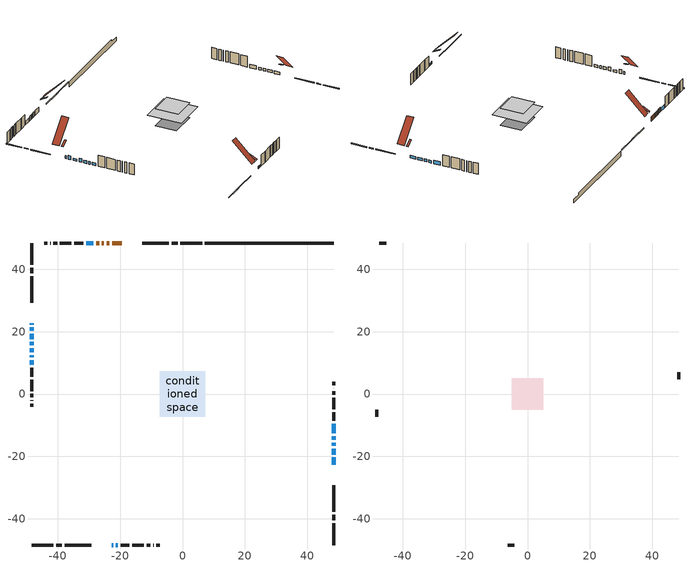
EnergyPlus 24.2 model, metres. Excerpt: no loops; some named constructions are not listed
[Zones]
conditioned space
 floor outside (Floor1 construction): -0.64,-0.64 -0.64,0.64 0.64,0.64 0.64,-0.64 z0.12
 floor adiabatic (AdiabaticFloorConstruction): -7.38,-7.38 -7.38,7.38 7.38,7.38 7.38,-7.38 z2.56
 floor foundation (Slab1 construction): -5.75,-4.56 -5.75,4.56 5.75,4.56 5.75,-4.56 z-2.22
 wall outside (RimJoist1 construction): 6.28,48.44 -0.66,48.44 / -48.44,-48.44 -41.51,-48.44 / -48.44,48.44 -48.44,41.51 / 48.44,-48.44 48.44,-41.51 z0.12:0.42
 wall outside (RimJoist2 construction): -1.59,48.44 -3.48,48.44 / -40.58,-48.44 -38.69,-48.44 / -48.44,40.58 -48.44,38.69 / 48.44,-40.58 48.44,-38.69 z0.12:0.42
 wall outside (RimJoist3 construction): -4.41,48.44 -12.86,48.44 / -37.76,-48.44 -29.3,-48.44 / -48.44,37.76 -48.44,29.3 / 48.44,-37.76 48.44,-29.3 z0.12:0.42
 wall outside (AdiabaticWallConstruction 1): -19.47,48.44 -22.57,48.44 / -23.49,48.44 -24.35,48.44 / -25.28,48.44 -25.86,48.44 / -26.79,48.44 -27.69,48.44 z0.12:2.15
 wall outside (AdiabaticWallConstruction): -48.44,22.7 -48.44,22.28 / 48.44,-19.44 48.44,-17.53 / -22.7,-48.44 -22.28,-48.44 / -48.44,14.66 -48.44,13.38 / 48.44,-16.6 48.44,-15.59 / -48.44,12.46 -48.44,11.83 / -48.44,10.9 -48.44,9.32 z0.12:1.34; -48.44,21.36 -48.44,20.24 / -48.44,16.7 -48.44,15.58 z0.12:1.75; -48.44,19.31 -48.44,17.63 / -21.36,-48.44 -20.8,-48.44 z0.12:1.04; 48.44,-22.7 48.44,-20.37 / 48.44,-14.66 48.44,-13.49 z0.12:1.26; 48.44,-12.56 48.44,-9.59 z0.12:1.64; -28.61,48.44 -30.96,48.44 z0.12:1.62
 wall outside (Wall1 construction): -31.89,48.44 -34.73,48.44 / -19.87,-48.44 -17.02,-48.44 / -48.44,8.39 -48.44,5.54 / 48.44,-8.66 48.44,-5.82 z0.12:5
 wall outside (Wall2 construction): -35.66,48.44 -39.32,48.44 / -16.09,-48.44 -12.43,-48.44 / -48.44,4.61 -48.44,0.95 / 48.44,-4.89 48.44,-1.22 z0.12:5
 wall outside (Wall3 construction): -40.25,48.44 -41.39,48.44 / -11.5,-48.44 -10.36,-48.44 / -48.44,0.02 -48.44,-1.12 / 48.44,-0.3 48.44,0.85 z0.12:5
 wall outside (Wall4 construction): -42.32,48.44 -42.45,48.44 / -9.43,-48.44 -9.3,-48.44 / -48.44,-2.05 -48.44,-2.18 / 48.44,1.78 48.44,1.91 z0.12:5
 wall outside (Wall5 construction): -43.38,48.44 -44.43,48.44 / -8.37,-48.44 -7.33,-48.44 / -48.44,-3.11 -48.44,-4.15 / 48.44,2.83 48.44,3.88 z0.12:5
 wall foundation (FoundationWall1 construction): 7.21,48.44,-2.22 7.21,48.44,0.12 44.32,48.44,0.12 44.32,48.44,-0.7 48.44,48.44,-0.7 48.44,48.44,-2.22
 window (WindowConstruction 8): -48.44,22.7 -48.44,22.28 z0.12:1.34
 window (WindowConstruction 12): -48.44,21.35 -48.44,20.24 z0.12:1.74
 window (WindowConstruction 5): -48.44,19.31 -48.44,17.63 z0.12:1.03
 window (WindowConstruction 6): 48.44,-22.7 48.44,-20.37 z0.12:1.26
 window (WindowConstruction 7): 48.44,-19.44 48.44,-17.53 z0.12:1.34
 window (WindowConstruction 13): -22.7,-48.44 -22.28,-48.44 z0.12:1.34
 window (WindowConstruction 9): -48.44,16.7 -48.44,15.58 z0.12:1.74
 window (WindowConstruction 14): -48.44,14.65 -48.44,13.39 z0.12:1.34
 window (WindowConstruction 10): 48.44,-16.6 48.44,-15.59 z0.12:1.34
 window (WindowConstruction 11): -21.35,-48.44 -20.8,-48.44 z0.12:1.03
 window (WindowConstruction): -48.44,12.46 -48.44,11.83 z0.12:1.34
 window (WindowConstruction 1): -48.44,10.9 -48.44,9.32 z0.12:1.34
 window (WindowConstruction 2): 48.44,-14.66 48.44,-13.49 z0.12:1.26
 window (WindowConstruction 3): 48.44,-12.56 48.44,-9.59 z0.12:1.64
 window (WindowConstruction 4): -28.62,48.44 -30.96,48.44 z0.12:1.62
 door (Door): -19.47,48.44 -22.57,48.44 z0.12:2.15
 door (Door 1): -23.49,48.44 -24.35,48.44 z0.12:2.15
 door (Door 2): -25.28,48.44 -25.86,48.44 z0.12:2.15
 door (Door 3): -26.79,48.44 -27.69,48.44 z0.12:2.15
 ceiling adiabatic (AdiabaticFloorConstruction): 7.38,-7.38 7.38,7.38 -7.38,7.38 -7.38,-7.38 z2.56
 roof outside (Roof2 construction): -18.54,48.44,5 -18.54,45.46,6.49 -17.7,45.46,6.49 -17.7,48.44,5; -23.63,-48.44,5 -23.63,-45.46,6.49 -24.47,-45.46,6.49 -24.47,-48.44,5; -48.44,23.63,5 -45.46,23.63,6.49 -45.46,24.47,6.49 -48.44,24.47,5; 48.44,-23.63,5 45.46,-23.63,6.49 45.46,-24.47,6.49 48.44,-24.47,5
attic - vented
 floor to conditioned space (Floor2 construction Reversed): -5.01,-5.01 -5.01,5.01 5.01,5.01 5.01,-5.01 z5
 wall outside (Wall6 construction): -45.36,48.44 -47.52,48.44 / -6.4,-48.44 -4.24,-48.44 / -48.44,-5.08 -48.44,-7.24 / 48.44,4.81 48.44,6.97 z0.12:5
 roof outside (Roof1 construction): -16.77,48.44,5 -16.77,40.02,13.42 -13.79,40.02,13.42 -13.79,48.44,5; -25.4,-48.44,5 -25.4,-40.02,13.42 -28.37,-40.02,13.42 -28.37,-48.44,5; -48.44,25.4,5 -40.02,25.4,13.42 -40.02,28.37,13.42 -48.44,28.37,5; 48.44,-25.4,5 40.02,-25.4,13.42 40.02,-28.37,13.42 48.44,-28.37,5
[Material] Roughness=Rough; Thermal Absorptance=0.9
Name | Thickness {m} | Conductivity {W/m-K} | Density {kg/m3} | Specific Heat {J/kg-K} | Solar Absorptance | Visible Absorptance
ceiling loosefill ins | 0.169333 | 0.0480833 | 16.02 | 1046.75 | 0.7 | 0.7
ceiling stud and cavity | 0.1397 | 0.103438 | 65.682 | 1177.47 | 0.7 | 0.7
gypsum board | 0.0127 | 0.160291 | 801 | 837.4 | 0.6 | 0.6
[Construction]
Floor2 construction: ceiling loosefill ins, ceiling stud and cavity, gypsum board
[EnergyManagementSystem:Program]
infil_program: Set p_m = 0.14; Set p_s = 0.22; Set s_m = 270; Set s_s = 370; Set z_m = 9.99744; Set z_s = 5.218553787597914; Set f_t = (((s_m/z_m)^p_m)*((z_s/s_s)^p_s)); Set Tdiff = tin_s-tout_s; Set dT = @Abs Tdiff; Set c = 0.0635; Set Cs = 0.0949; Set Cw = 0.1661; Set n = 0.65; Set sft = (f_t*0.3); Set temp1 = ((c*Cw)*((sft*site_vw_s)^(2*n)))^2; Set Qinf = (((c*Cs*(dT^n))^2)+temp1)^0.5; Set Qinf = (@Max Qinf 0); Set mech_vent_house_fan_sensible_load_act = 0.0; Set mech_vent_house_fan_latent_load_act = 0.0; Set OASupInPb = out_pb_s; Set OASupInTemp = tout_s; Set OASupInW = out_wt_s; Set OASupRho = (@RhoAirFnPbTdbW OASupInPb OASupInTemp OASupInW); Set OASupCp = (@CpAirFnW OASupInW); Set OASupInEnth = (@HFnTdbW OASupInTemp OASupInW); Set ZoneTemp = tin_s; Set ZoneW = win_s; Set ZoneCp = (@CpAirFnW ZoneW); Set ZoneAirEnth = (@HFnTdbW ZoneTemp ZoneW); Set mech_vent_house_fan_cfis_act = 0.0; Set QWHV_cfis_sup = 0.0; Set QWHV_cfis_suppl_sup = 0.0; Set QWHV_cfis_suppl_exh = 0.0; Set Qrange = 0; Set Qrange = Qrange + 0.075 * mech_vent_range_fan_0_sch_s; Set Qbath = 0; Set Qdryer = 0; Set Qdryer = Qdryer + 0.00308 * clothes_dryer_exhaust_0_sch_s; Set QWHV_sup = 0.02; Set QWHV_exh = 0.02; Set Qsupply = QWHV_sup + QWHV_cfis_sup + QWHV_cfis_suppl_sup; Set Qexhaust = Qrange + Qbath + Qdryer + QWHV_exh + QWHV_cfis_suppl_exh; Set Qfan = (@Max Qexhaust Qsupply); Set Qducts = 0; If Qducts < 0; Set Qsupply = Qsupply - Qducts; Else; Set Qexhaust = Qexhaust + Qducts; EndIf; Set Qfan_with_ducts = (@Max Qexhaust Qsupply); Set Qimb = (@Abs (Qsupply - Qexhaust)); If Qinf + Qimb > 0; Set Qtot = Qfan_with_ducts + (Qinf^2) / (Qinf + Qimb); Else; Set Qtot = Qfan_with_ducts; EndIf; Set Qinf_adj = Qtot - Qfan; Set infil_flow_act = Qinf_adj; Set infil_program_Qinf = Qinf_adj; Set infil_program_Qfan = Qfan; Set Qload = Qfan; Set Effectiveness_Sens = 0.0; Set Effectiveness_Lat = 0.0; Set Fan_MFR = Qload * OASupRho; Set ZoneInEnth = OASupInEnth; Set ZoneInTemp = OASupInTemp; If Qload > 0; Set Effectiveness_Sens = Effectiveness_Sens + 0.02 / Qload * 0.7828635247214496; Set Effectiveness_Lat = Effectiveness_Lat + 0.02 / Qload * 0.0; EndIf; Set ERVCpMin = (@Min OASupCp ZoneCp); Set ERVSupOutTemp = OASupInTemp + ERVCpMin/OASupCp * Effectiveness_Sens * (ZoneTemp - OASupInTemp); Set ERVSupOutW = OASupInW + ERVCpMin/OASupCp * Effectiveness_Lat * (ZoneW - OASupInW); Set ERVSupOutEnth = (@HFnTdbW ERVSupOutTemp ERVSupOutW); Set ERVSensHeatTrans = Fan_MFR * OASupCp * (ERVSupOutTemp - OASupInTemp); Set ERVTotalHeatTrans = Fan_MFR * (ERVSupOutEnth - OASupInEnth); Set ERVLatHeatTrans = ERVTotalHeatTrans - ERVSensHeatTrans; Set ZoneInEnth = ERVSupOutEnth; Set ZoneInTemp = ERVSupOutTemp; Set FanTotalToCond = Fan_MFR * (ZoneInEnth - ZoneAirEnth); Set FanSensToCond = Fan_MFR * ZoneCp * (ZoneInTemp - ZoneTemp); Set FanLatToCond = FanTotalToCond - FanSensToCond; Set mech_vent_house_fan_sensible_load_act = mech_vent_house_fan_sensible_load_act + FanSensToCond; Set mech_vent_house_fan_latent_load_act = mech_vent_house_fan_latent_load_act + FanLatToCond
natural_vent_program: Set Tin = tin_s; Set Tout = tout_s; Set Wout = out_wt_s; Set Pbar = out_pb_s; Set Phiout = (@RhFnTdbWPb Tout Wout Pbar); Set MaxHR = 0.0115; Set Tnvsp = (htg_sp_s + clg_sp_s) / 2; Set NVavail = natural_vent_s; Set ClgSsnAvail = cool_season; Set Qnv = 0; Set Qwhf = 0; Set whole_house_fan_mix_act = 0; Set whole_house_fan_act = 0; If ((Wout < MaxHR) && (Tin > Tout) && (Tin > Tnvsp) && (ClgSsnAvail > 0)); Set WHF_Flow = 0; Set Adj = (Tin-Tnvsp)/(Tin-Tout); Set Adj = (@Min Adj 1); Set Adj = (@Max Adj 0); If (WHF_Flow > 0); Set Qwhf = WHF_Flow*Adj; Set whole_house_fan_mix_act = WHF_Flow*Adj; Set WHF_W = 0; Set whole_house_fan_act = WHF_W*Adj; ElseIf (NVavail > 0); Set NVArea = 0.0; Set Cs = 0.0001919412495191188; Set Cw = 3.2432489358336795e-05; Set Tdiff = Tin-Tout; Set dT = (@Abs Tdiff); Set Vwind = site_vw_s; Set SGNV = NVArea*Adj*((((Cs*dT)+(Cw*(Vwind^2)))^0.5)/1000); Set MaxNV = 4.591667918065154; Set Qnv = (@Min SGNV MaxNV); EndIf; EndIf; Set natural_vent_flow_act = Qnv; Set whole_house_fan_flow_act = Qwhf; Set natural_vent_program_Qnv = Qnv; Set natural_vent_program_Qwhf = Qwhf
total_airflows_program: Set total_infil_flow_rate = 0; Set total_mechvent_flow_rate = 0; Set total_natvent_flow_rate = 0; Set total_whf_flow_rate = 0; Set total_infil_flow_rate = total_infil_flow_rate + (infil_program_Qinf * 1); Set total_mechvent_flow_rate = total_mechvent_flow_rate + (infil_program_Qfan * 1); Set total_natvent_flow_rate = total_natvent_flow_rate + (natural_vent_program_Qnv * 1); Set total_whf_flow_rate = total_whf_flow_rate + (natural_vent_program_Qwhf * 1)
total_loads_program: Set loads_htg_tot = 0; Set loads_clg_tot = 0; If htg_load_cond > 0; Set loads_htg_tot = loads_htg_tot + (htg_load_cond - clg_load_cond) * 1.0; EndIf; Set loads_htg_tot = (@Max loads_htg_tot 0); If clg_load_cond > 0; Set loads_clg_tot = loads_clg_tot + (clg_load_cond - htg_load_cond) * 0.0; EndIf; Set loads_clg_tot = (@Max loads_clg_tot 0)
unmet_hours_program: Set htg_unmet_hours = 0; Set clg_unmet_hours = 0; Set unit_htg_unmet_hours = 0; If ((DayOfYear >= 1) && (DayOfYear <= 365)); Set unit_htg_unmet_hours = unit_htg_unmet_hours + conditioned_space_htg_unmet_s; If unit_htg_unmet_hours > htg_unmet_hours; Set htg_unmet_hours = unit_htg_unmet_hours; EndIf; EndIf
water_heater_EC_adj: If WarmupFlag == 0; Set dhw_e_cons = water_heater_energy + water_heater_on_cycle_parasitic + water_heater_off_cycle_parasitic; Set water_heater_ec_adj_act = 0.0 * dhw_e_cons / 1; EndIf
[EnergyManagementSystem:ProgramCallingManager]
component_loads_program_calling_manager: EndOfZoneTimestepAfterZoneReporting; component_loads_program
fridge_schedule_program_calling_manager: BeginZoneTimestepAfterInitHeatBalance; fridge_schedule_program
infil_program_calling_manager: BeginZoneTimestepAfterInitHeatBalance; infil_program
natural_vent_program_calling_manager: BeginZoneTimestepAfterInitHeatBalance; natural_vent_program
total_airflows_program_calling_manager: EndOfZoneTimestepAfterZoneReporting; total_airflows_program
total_loads_program_calling_manager: EndOfZoneTimestepAfterZoneReporting; total_loads_program
unmet_hours_program_calling_manager: EndOfZoneTimestepBeforeZoneReporting; unmet_hours_program
water_heater_EC_adj_ProgramManager: EndOfSystemTimestepBeforeHVACReporting; water_heater_EC_adj
[EnergyManagementSystem:OutputVariable] Type of Data in Variable=Summed; Update Frequency=ZoneTimestep
Name | EMS Variable | EMS Program or Subroutine | Units
loads_htg_tot_peakload_outvar; loads_htg_tot_annual_outvar; Energy Management System Output Variable 1; Energy Management System Output Variable 45 | loads_htg_tot | total_loads_program | J
loads_clg_tot_peakload_outvar; loads_clg_tot_annual_outvar; Energy Management System Output Variable 2; Energy Management System Output Variable 46 | loads_clg_tot | total_loads_program | J
htg_unmet_hours_annual_outvar; Energy Management System Output Variable 3 | htg_unmet_hours | unmet_hours_program | hr
clg_unmet_hours_annual_outvar; Energy Management System Output Variable 4 | clg_unmet_hours | unmet_hours_program | hr
loads_htg_roofs_annual_outvar; Energy Management System Output Variable 5 | loads_htg_roofs | component_loads_program | J
loads_htg_ceilings_annual_outvar; Energy Management System Output Variable 6 | loads_htg_ceilings | component_loads_program | J
loads_htg_walls_annual_outvar; Energy Management System Output Variable 7 | loads_htg_walls | component_loads_program | J
loads_htg_rim_joists_annual_outvar; Energy Management System Output Variable 8 | loads_htg_rim_joists | component_loads_program | J
loads_htg_foundation_walls_annual_outvar; Energy Management System Output Variable 9 | loads_htg_foundation_walls | component_loads_program | J
loads_htg_doors_annual_outvar; Energy Management System Output Variable 10 | loads_htg_doors | component_loads_program | J
loads_htg_windows_conduction_annual_outvar; Energy Management System Output Variable 11 | loads_htg_windows_conduction | component_loads_program | J
loads_htg_windows_solar_annual_outvar; Energy Management System Output Variable 12 | loads_htg_windows_solar | component_loads_program | J
loads_htg_skylights_conduction_annual_outvar; Energy Management System Output Variable 13 | loads_htg_skylights_conduction | component_loads_program | J
loads_htg_skylights_solar_annual_outvar; Energy Management System Output Variable 14 | loads_htg_skylights_solar | component_loads_program | J
loads_htg_floors_annual_outvar; Energy Management System Output Variable 15 | loads_htg_floors | component_loads_program | J
loads_htg_slabs_annual_outvar; Energy Management System Output Variable 16 | loads_htg_slabs | component_loads_program | J
loads_htg_internal_mass_annual_outvar; Energy Management System Output Variable 17 | loads_htg_internal_mass | component_loads_program | J
loads_htg_infil_annual_outvar; Energy Management System Output Variable 18 | loads_htg_infil | component_loads_program | J
loads_htg_natvent_annual_outvar; Energy Management System Output Variable 19 | loads_htg_natvent | component_loads_program | J
loads_htg_mechvent_annual_outvar; Energy Management System Output Variable 20 | loads_htg_mechvent | component_loads_program | J
loads_htg_whf_annual_outvar; Energy Management System Output Variable 21 | loads_htg_whf | component_loads_program | J
loads_htg_ducts_annual_outvar; Energy Management System Output Variable 22 | loads_htg_ducts | component_loads_program | J
loads_htg_intgains_annual_outvar; Energy Management System Output Variable 23 | loads_htg_intgains | component_loads_program | J
loads_htg_lighting_annual_outvar; Energy Management System Output Variable 24 | loads_htg_lighting | component_loads_program | J
loads_clg_roofs_annual_outvar; Energy Management System Output Variable 25 | loads_clg_roofs | component_loads_program | J
loads_clg_ceilings_annual_outvar; Energy Management System Output Variable 26 | loads_clg_ceilings | component_loads_program | J
loads_clg_walls_annual_outvar; Energy Management System Output Variable 27 | loads_clg_walls | component_loads_program | J
loads_clg_rim_joists_annual_outvar; Energy Management System Output Variable 28 | loads_clg_rim_joists | component_loads_program | J
loads_clg_foundation_walls_annual_outvar; Energy Management System Output Variable 29 | loads_clg_foundation_walls | component_loads_program | J
loads_clg_doors_annual_outvar; Energy Management System Output Variable 30 | loads_clg_doors | component_loads_program | J
loads_clg_windows_conduction_annual_outvar; Energy Management System Output Variable 31 | loads_clg_windows_conduction | component_loads_program | J
loads_clg_windows_solar_annual_outvar; Energy Management System Output Variable 32 | loads_clg_windows_solar | component_loads_program | J
loads_clg_skylights_conduction_annual_outvar; Energy Management System Output Variable 33 | loads_clg_skylights_conduction | component_loads_program | J
loads_clg_skylights_solar_annual_outvar; Energy Management System Output Variable 34 | loads_clg_skylights_solar | component_loads_program | J
loads_clg_floors_annual_outvar; Energy Management System Output Variable 35 | loads_clg_floors | component_loads_program | J
loads_clg_slabs_annual_outvar; Energy Management System Output Variable 36 | loads_clg_slabs | component_loads_program | J
loads_clg_internal_mass_annual_outvar; Energy Management System Output Variable 37 | loads_clg_internal_mass | component_loads_program | J
loads_clg_infil_annual_outvar; Energy Management System Output Variable 38 | loads_clg_infil | component_loads_program | J
loads_clg_natvent_annual_outvar; Energy Management System Output Variable 39 | loads_clg_natvent | component_loads_program | J
loads_clg_mechvent_annual_outvar; Energy Management System Output Variable 40 | loads_clg_mechvent | component_loads_program | J
loads_clg_whf_annual_outvar; Energy Management System Output Variable 41 | loads_clg_whf | component_loads_program | J
loads_clg_ducts_annual_outvar; Energy Management System Output Variable 42 | loads_clg_ducts | component_loads_program | J
loads_clg_intgains_annual_outvar; Energy Management System Output Variable 43 | loads_clg_intgains | component_loads_program | J
loads_clg_lighting_annual_outvar; Energy Management System Output Variable 44 | loads_clg_lighting | component_loads_program | J
[Schedule:Day:Interval]
interior lighting schedule day: No, 01:00, 0.108182, 04:00, 0.0901515, 05:00, 0.0991667, 06:00, 0.162273, 07:00, 0.270455, 08:00, 0.342576, 10:00, 0.369621, 11:00, 0.351591, 12:00, 0.333561, 13:00, 0.324545, 14:00, 0.31553, 15:00, 0.333561, 16:00, 0.369621, 17:00, 0.450758, 18:00, 0.585985, 19:00, 0.775303, 20:00, 0.955606, 21:00, 0.991667, 22:00, 0.712197, 23:00, 0.360606, 24:00, 0.162273
interior lighting schedule day 1: No, 01:00, 0.100909, 04:00, 0.0840909, 05:00, 0.0925, 06:00, 0.151364, 07:00, 0.252273, 08:00, 0.319545, 10:00, 0.344773, 11:00, 0.327955, 12:00, 0.311136, 13:00, 0.302727, 14:00, 0.294318, 15:00, 0.311136, 16:00, 0.344773, 17:00, 0.420455, 18:00, 0.546591, 19:00, 0.723182, 20:00, 0.891364, 21:00, 0.925, 22:00, 0.664318, 23:00, 0.336364, 24:00, 0.151364
interior lighting schedule day 2: No, 01:00, 0.0927273, 04:00, 0.0772727, 05:00, 0.085, 06:00, 0.139091, 07:00, 0.231818, 08:00, 0.293636, 10:00, 0.316818, 11:00, 0.301364, 12:00, 0.285909, 13:00, 0.278182, 14:00, 0.270455, 15:00, 0.285909, 16:00, 0.316818, 17:00, 0.386364, 18:00, 0.502273, 19:00, 0.664545, 20:00, 0.819091, 21:00, 0.85, 22:00, 0.610455, 23:00, 0.309091, 24:00, 0.139091
interior lighting schedule day 3: No, 01:00, 0.0845455, 04:00, 0.0704545, 05:00, 0.0775, 06:00, 0.126818, 07:00, 0.211364, 08:00, 0.267727, 10:00, 0.288864, 11:00, 0.274773, 12:00, 0.260682, 13:00, 0.253636, 14:00, 0.246591, 15:00, 0.260682, 16:00, 0.288864, 17:00, 0.352273, 18:00, 0.457955, 19:00, 0.605909, 20:00, 0.746818, 21:00, 0.775, 22:00, 0.556591, 23:00, 0.281818, 24:00, 0.126818
interior lighting schedule day 4: No, 01:00, 0.0763636, 04:00, 0.0636364, 05:00, 0.07, 06:00, 0.114545, 07:00, 0.190909, 08:00, 0.241818, 10:00, 0.260909, 11:00, 0.248182, 12:00, 0.235455, 13:00, 0.229091, 14:00, 0.222727, 15:00, 0.235455, 16:00, 0.260909, 17:00, 0.318182, 18:00, 0.413636, 19:00, 0.547273, 20:00, 0.674545, 21:00, 0.7, 22:00, 0.502727, 23:00, 0.254545, 24:00, 0.114545
interior lighting schedule day 5: No, 01:00, 0.0727273, 04:00, 0.0606061, 05:00, 0.0666667, 06:00, 0.109091, 07:00, 0.181818, 08:00, 0.230303, 10:00, 0.248485, 11:00, 0.236364, 12:00, 0.224242, 13:00, 0.218182, 14:00, 0.212121, 15:00, 0.224242, 16:00, 0.248485, 17:00, 0.30303, 18:00, 0.393939, 19:00, 0.521212, 20:00, 0.642424, 21:00, 0.666667, 22:00, 0.478788, 23:00, 0.242424, 24:00, 0.109091
interior lighting schedule day 6: No, 01:00, 0.0745455, 04:00, 0.0621212, 05:00, 0.0683333, 06:00, 0.111818, 07:00, 0.186364, 08:00, 0.236061, 10:00, 0.254697, 11:00, 0.242273, 12:00, 0.229848, 13:00, 0.223636, 14:00, 0.217424, 15:00, 0.229848, 16:00, 0.254697, 17:00, 0.310606, 18:00, 0.403788, 19:00, 0.534242, 20:00, 0.658485, 21:00, 0.683333, 22:00, 0.490758, 23:00, 0.248485, 24:00, 0.111818
interior lighting schedule day 7: No, 01:00, 0.08, 04:00, 0.0666667, 05:00, 0.0733333, 06:00, 0.12, 07:00, 0.2, 08:00, 0.253333, 10:00, 0.273333, 11:00, 0.26, 12:00, 0.246667, 13:00, 0.24, 14:00, 0.233333, 15:00, 0.246667, 16:00, 0.273333, 17:00, 0.333333, 18:00, 0.433333, 19:00, 0.573333, 20:00, 0.706667, 21:00, 0.733333, 22:00, 0.526667, 23:00, 0.266667, 24:00, 0.12
interior lighting schedule day 8: No, 01:00, 0.0890909, 04:00, 0.0742424, 05:00, 0.0816667, 06:00, 0.133636, 07:00, 0.222727, 08:00, 0.282121, 10:00, 0.304394, 11:00, 0.289545, 12:00, 0.274697, 13:00, 0.267273, 14:00, 0.259848, 15:00, 0.274697, 16:00, 0.304394, 17:00, 0.371212, 18:00, 0.482576, 19:00, 0.638485, 20:00, 0.78697, 21:00, 0.816667, 22:00, 0.586515, 23:00, 0.29697, 24:00, 0.133636
interior lighting schedule day 9: No, 01:00, 0.0972727, 04:00, 0.0810606, 05:00, 0.0891667, 06:00, 0.145909, 07:00, 0.243182, 08:00, 0.30803, 10:00, 0.332348, 11:00, 0.316136, 12:00, 0.299924, 13:00, 0.291818, 14:00, 0.283712, 15:00, 0.299924, 16:00, 0.332348, 17:00, 0.405303, 18:00, 0.526894, 19:00, 0.697121, 20:00, 0.859242, 21:00, 0.891667, 22:00, 0.640379, 23:00, 0.324242, 24:00, 0.145909
interior lighting schedule day 10: No, 01:00, 0.105455, 04:00, 0.0878788, 05:00, 0.0966667, 06:00, 0.158182, 07:00, 0.263636, 08:00, 0.333939, 10:00, 0.360303, 11:00, 0.342727, 12:00, 0.325152, 13:00, 0.316364, 14:00, 0.307576, 15:00, 0.325152, 16:00, 0.360303, 17:00, 0.439394, 18:00, 0.571212, 19:00, 0.755758, 20:00, 0.931515, 21:00, 0.966667, 22:00, 0.694242, 23:00, 0.351515, 24:00, 0.158182
interior lighting schedule day 11: No, 01:00, 0.109091, 04:00, 0.0909091, 05:00, 0.1, 06:00, 0.163636, 07:00, 0.272727, 08:00, 0.345455, 10:00, 0.372727, 11:00, 0.354545, 12:00, 0.336364, 13:00, 0.327273, 14:00, 0.318182, 15:00, 0.336364, 16:00, 0.372727, 17:00, 0.454545, 18:00, 0.590909, 19:00, 0.781818, 20:00, 0.963636, 21:00, 1, 22:00, 0.718182, 23:00, 0.363636, 24:00, 0.163636
interior lighting schedule default day; occupants schedule default day; clothes dryer schedule default day; cooking range schedule default day; mech vent range fan 0 schedule default day; misc plug loads schedule default day; general water use schedule default day; heating setpoint default day; cooling setpoint default day; clothes dryer exhaust 0 schedule default day; cooling season schedule day; cooling season schedule day 2; cooling season schedule default day; exterior lighting schedule default day; natural vent schedule default day: No, 24:00, 0
occupants schedule day: No, 05:00, 0.426829, 06:00, 0.719512, 07:00, 1, 08:00, 0.670732, 09:00, 0.329268, 14:00, 0.170732, 15:00, 0.231707, 16:00, 0.329268, 17:00, 0.5, 18:00, 0.670732, 19:00, 0.829268, 21:00, 1, 22:00, 0.853659, 23:00, 0.646341, 24:00, 0.426829
clothes dryer schedule day; clothes dryer exhaust 0 schedule day: No, 01:00, 0.123457, 02:00, 0.0740741, 03:00, 0.0493827, 04:00, 0.0246914, 05:00, 0.0493827, 06:00, 0.0740741, 07:00, 0.197531, 08:00, 0.395062, 09:00, 0.592593, 10:00, 0.839506, 11:00, 0.962963, 12:00, 1, 13:00, 0.91358, 14:00, 0.82716, 15:00, 0.716049, 16:00, 0.753086, 17:00, 0.679012, 18:00, 0.666667, 20:00, 0.62963, 21:00, 0.641975, 22:00, 0.666667, 23:00, 0.54321, 24:00, 0.296296
cooking range schedule day: No, 05:00, 0.0597015, 06:00, 0.11194, 07:00, 0.171642, 08:00, 0.291045, 11:00, 0.343284, 12:00, 0.402985, 13:00, 0.462687, 14:00, 0.343284, 15:00, 0.291045, 16:00, 0.402985, 17:00, 0.567164, 18:00, 1, 19:00, 0.850746, 20:00, 0.432836, 21:00, 0.291045, 22:00, 0.231343, 23:00, 0.171642, 24:00, 0.11194
mech vent range fan 0 schedule day: No, 18:00, 0, 19:00, 1, 20:00, 0.2, 24:00, 0
misc plug loads schedule day: No, 06:00, 0.705882, 07:00, 0.745098, 08:00, 0.803922, 15:00, 0.823529, 16:00, 0.862745, 17:00, 0.921569, 18:00, 0.980392, 19:00, 1, 20:00, 0.980392, 21:00, 0.941176, 22:00, 0.862745, 23:00, 0.784314, 24:00, 0.72549
general water use schedule day: No, 01:00, 0.315068, 03:00, 0.287671, 04:00, 0.342466, 05:00, 0.369863, 06:00, 0.520548, 07:00, 0.60274, 08:00, 0.534247, 10:00, 0.506849, 11:00, 0.465753, 14:00, 0.479452, 15:00, 0.534247, 16:00, 0.589041, 17:00, 0.69863, 18:00, 0.876712, 19:00, 0.890411, 20:00, 0.986301, 21:00, 1, 22:00, 0.863014, 23:00, 0.616438, 24:00, 0.465753
heating setpoint day: No, 07:00, 18, 23:00, 21, 24:00, 18
cooling setpoint day: No, 24:00, 25
cooling season schedule day 1: No, 24:00, 1
exterior lighting schedule day: No, 01:00, 0.566667, 03:00, 0.524167, 05:00, 0.495833, 06:00, 0.5525, 07:00, 0.623333, 08:00, 0.580833, 09:00, 0.439167, 10:00, 0.354167, 12:00, 0.34, 13:00, 0.354167, 14:00, 0.396667, 15:00, 0.425, 16:00, 0.495833, 17:00, 0.623333, 18:00, 0.793333, 19:00, 0.906667, 20:00, 0.963333, 21:00, 0.991667, 22:00, 0.920833, 23:00, 0.793333, 24:00, 0.665833
exterior lighting schedule day 1: No, 01:00, 0.528571, 03:00, 0.488929, 05:00, 0.4625, 06:00, 0.515357, 07:00, 0.581429, 08:00, 0.541786, 09:00, 0.409643, 10:00, 0.330357, 12:00, 0.317143, 13:00, 0.330357, 14:00, 0.37, 15:00, 0.396429, 16:00, 0.4625, 17:00, 0.581429, 18:00, 0.74, 19:00, 0.845714, 20:00, 0.898571, 21:00, 0.925, 22:00, 0.858929, 23:00, 0.74, 24:00, 0.621071
exterior lighting schedule day 10: No, 01:00, 0.552381, 03:00, 0.510952, 05:00, 0.483333, 06:00, 0.538571, 07:00, 0.607619, 08:00, 0.56619, 09:00, 0.428095, 10:00, 0.345238, 12:00, 0.331429, 13:00, 0.345238, 14:00, 0.386667, 15:00, 0.414286, 16:00, 0.483333, 17:00, 0.607619, 18:00, 0.773333, 19:00, 0.88381, 20:00, 0.939048, 21:00, 0.966667, 22:00, 0.897619, 23:00, 0.773333, 24:00, 0.649048
exterior lighting schedule day 11: No, 01:00, 0.571429, 03:00, 0.528571, 05:00, 0.5, 06:00, 0.557143, 07:00, 0.628571, 08:00, 0.585714, 09:00, 0.442857, 10:00, 0.357143, 12:00, 0.342857, 13:00, 0.357143, 14:00, 0.4, 15:00, 0.428571, 16:00, 0.5, 17:00, 0.628571, 18:00, 0.8, 19:00, 0.914286, 20:00, 0.971429, 21:00, 1, 22:00, 0.928571, 23:00, 0.8, 24:00, 0.671429
exterior lighting schedule day 2: No, 01:00, 0.485714, 03:00, 0.449286, 05:00, 0.425, 06:00, 0.473571, 07:00, 0.534286, 08:00, 0.497857, 09:00, 0.376429, 10:00, 0.303571, 12:00, 0.291429, 13:00, 0.303571, 14:00, 0.34, 15:00, 0.364286, 16:00, 0.425, 17:00, 0.534286, 18:00, 0.68, 19:00, 0.777143, 20:00, 0.825714, 21:00, 0.85, 22:00, 0.789286, 23:00, 0.68, 24:00, 0.570714
exterior lighting schedule day 3: No, 01:00, 0.442857, 03:00, 0.409643, 05:00, 0.3875, 06:00, 0.431786, 07:00, 0.487143, 08:00, 0.453929, 09:00, 0.343214, 10:00, 0.276786, 12:00, 0.265714, 13:00, 0.276786, 14:00, 0.31, 15:00, 0.332143, 16:00, 0.3875, 17:00, 0.487143, 18:00, 0.62, 19:00, 0.708571, 20:00, 0.752857, 21:00, 0.775, 22:00, 0.719643, 23:00, 0.62, 24:00, 0.520357
exterior lighting schedule day 4: No, 01:00, 0.4, 03:00, 0.37, 05:00, 0.35, 06:00, 0.39, 07:00, 0.44, 08:00, 0.41, 09:00, 0.31, 10:00, 0.25, 12:00, 0.24, 13:00, 0.25, 14:00, 0.28, 15:00, 0.3, 16:00, 0.35, 17:00, 0.44, 18:00, 0.56, 19:00, 0.64, 20:00, 0.68, 21:00, 0.7, 22:00, 0.65, 23:00, 0.56, 24:00, 0.47
exterior lighting schedule day 5: No, 01:00, 0.380952, 03:00, 0.352381, 05:00, 0.333333, 06:00, 0.371429, 07:00, 0.419048, 08:00, 0.390476, 09:00, 0.295238, 10:00, 0.238095, 12:00, 0.228571, 13:00, 0.238095, 14:00, 0.266667, 15:00, 0.285714, 16:00, 0.333333, 17:00, 0.419048, 18:00, 0.533333, 19:00, 0.609524, 20:00, 0.647619, 21:00, 0.666667, 22:00, 0.619048, 23:00, 0.533333, 24:00, 0.447619
exterior lighting schedule day 6: No, 01:00, 0.390476, 03:00, 0.36119, 05:00, 0.341667, 06:00, 0.380714, 07:00, 0.429524, 08:00, 0.400238, 09:00, 0.302619, 10:00, 0.244048, 12:00, 0.234286, 13:00, 0.244048, 14:00, 0.273333, 15:00, 0.292857, 16:00, 0.341667, 17:00, 0.429524, 18:00, 0.546667, 19:00, 0.624762, 20:00, 0.66381, 21:00, 0.683333, 22:00, 0.634524, 23:00, 0.546667, 24:00, 0.45881
exterior lighting schedule day 7: No, 01:00, 0.419048, 03:00, 0.387619, 05:00, 0.366667, 06:00, 0.408571, 07:00, 0.460952, 08:00, 0.429524, 09:00, 0.324762, 10:00, 0.261905, 12:00, 0.251429, 13:00, 0.261905, 14:00, 0.293333, 15:00, 0.314286, 16:00, 0.366667, 17:00, 0.460952, 18:00, 0.586667, 19:00, 0.670476, 20:00, 0.712381, 21:00, 0.733333, 22:00, 0.680952, 23:00, 0.586667, 24:00, 0.492381
exterior lighting schedule day 8: No, 01:00, 0.466667, 03:00, 0.431667, 05:00, 0.408333, 06:00, 0.455, 07:00, 0.513333, 08:00, 0.478333, 09:00, 0.361667, 10:00, 0.291667, 12:00, 0.28, 13:00, 0.291667, 14:00, 0.326667, 15:00, 0.35, 16:00, 0.408333, 17:00, 0.513333, 18:00, 0.653333, 19:00, 0.746667, 20:00, 0.793333, 21:00, 0.816667, 22:00, 0.758333, 23:00, 0.653333, 24:00, 0.548333
exterior lighting schedule day 9: No, 01:00, 0.509524, 03:00, 0.47131, 05:00, 0.445833, 06:00, 0.496786, 07:00, 0.560476, 08:00, 0.522262, 09:00, 0.394881, 10:00, 0.318452, 12:00, 0.305714, 13:00, 0.318452, 14:00, 0.356667, 15:00, 0.382143, 16:00, 0.445833, 17:00, 0.560476, 18:00, 0.713333, 19:00, 0.815238, 20:00, 0.86619, 21:00, 0.891667, 22:00, 0.827976, 23:00, 0.713333, 24:00, 0.59869
[Schedule:Week:Daily]
heating setpoint Week Rule - Jan1-Dec31: heating setpoint day, heating setpoint day, heating setpoint day, heating setpoint day, heating setpoint day, heating setpoint day, heating setpoint day, heating setpoint default day, heating setpoint default day, heating setpoint default day, heating setpoint default day, heating setpoint default day
cooling setpoint Week Rule - Jan1-Dec31: cooling setpoint day, cooling setpoint day, cooling setpoint day, cooling setpoint day, cooling setpoint day, cooling setpoint day, cooling setpoint day, cooling setpoint default day, cooling setpoint default day, cooling setpoint default day, cooling setpoint default day, cooling setpoint default day
clothes dryer exhaust 0 schedule Week Rule - Jan1-Dec31: clothes dryer exhaust 0 schedule day, clothes dryer exhaust 0 schedule day, clothes dryer exhaust 0 schedule day, clothes dryer exhaust 0 schedule day, clothes dryer exhaust 0 schedule day, clothes dryer exhaust 0 schedule day, clothes dryer exhaust 0 schedule day, clothes dryer exhaust 0 schedule default day, clothes dryer exhaust 0 schedule default day, clothes dryer exhaust 0 schedule default day, clothes dryer exhaust 0 schedule default day, clothes dryer exhaust 0 schedule default day
cooling season schedule Week Rule - Jan1-May26: cooling season schedule day, cooling season schedule day, cooling season schedule day, cooling season schedule day, cooling season schedule day, cooling season schedule day, cooling season schedule day, cooling season schedule default day, cooling season schedule default day, cooling season schedule default day, cooling season schedule default day, cooling season schedule default day
cooling season schedule Week Rule - May27-Jun2: cooling season schedule day, cooling season schedule day, cooling season schedule day, cooling season schedule day, cooling season schedule day, cooling season schedule day 1, cooling season schedule day 1, cooling season schedule default day, cooling season schedule default day, cooling season schedule default day, cooling season schedule default day, cooling season schedule default day
cooling season schedule Week Rule - Jun3-Aug25: cooling season schedule day 1, cooling season schedule day 1, cooling season schedule day 1, cooling season schedule day 1, cooling season schedule day 1, cooling season schedule day 1, cooling season schedule day 1, cooling season schedule default day, cooling season schedule default day, cooling season schedule default day, cooling season schedule default day, cooling season schedule default day
cooling season schedule Week Rule - Aug26-Sep1: cooling season schedule day 1, cooling season schedule day 1, cooling season schedule day 1, cooling season schedule day 1, cooling season schedule day 1, cooling season schedule day 1, cooling season schedule day 2, cooling season schedule default day, cooling season schedule default day, cooling season schedule default day, cooling season schedule default day, cooling season schedule default day
cooling season schedule Week Rule - Sep2-Dec31: cooling season schedule day 2, cooling season schedule day 2, cooling season schedule day 2, cooling season schedule day 2, cooling season schedule day 2, cooling season schedule day 2, cooling season schedule day 2, cooling season schedule default day, cooling season schedule default day, cooling season schedule default day, cooling season schedule default day, cooling season schedule default day
exterior lighting schedule Week Rule - Apr1-Apr28: exterior lighting schedule day 3, exterior lighting schedule day 3, exterior lighting schedule day 3, exterior lighting schedule day 3, exterior lighting schedule day 3, exterior lighting schedule day 3, exterior lighting schedule day 3, exterior lighting schedule default day, exterior lighting schedule default day, exterior lighting schedule default day, exterior lighting schedule default day, exterior lighting schedule default day
exterior lighting schedule Week Rule - Apr29-May5: exterior lighting schedule day 3, exterior lighting schedule day 3, exterior lighting schedule day 4, exterior lighting schedule day 4, exterior lighting schedule day 4, exterior lighting schedule day 4, exterior lighting schedule day 4, exterior lighting schedule default day, exterior lighting schedule default day, exterior lighting schedule default day, exterior lighting schedule default day, exterior lighting schedule default day
exterior lighting schedule Week Rule - May6-May26: exterior lighting schedule day 4, exterior lighting schedule day 4, exterior lighting schedule day 4, exterior lighting schedule day 4, exterior lighting schedule day 4, exterior lighting schedule day 4, exterior lighting schedule day 4, exterior lighting schedule default day, exterior lighting schedule default day, exterior lighting schedule default day, exterior lighting schedule default day, exterior lighting schedule default day
exterior lighting schedule Week Rule - May27-Jun2: exterior lighting schedule day 4, exterior lighting schedule day 4, exterior lighting schedule day 4, exterior lighting schedule day 4, exterior lighting schedule day 4, exterior lighting schedule day 5, exterior lighting schedule day 5, exterior lighting schedule default day, exterior lighting schedule default day, exterior lighting schedule default day, exterior lighting schedule default day, exterior lighting schedule default day
exterior lighting schedule Week Rule - Jun3-Jun30: exterior lighting schedule day 5, exterior lighting schedule day 5, exterior lighting schedule day 5, exterior lighting schedule day 5, exterior lighting schedule day 5, exterior lighting schedule day 5, exterior lighting schedule day 5, exterior lighting schedule default day, exterior lighting schedule default day, exterior lighting schedule default day, exterior lighting schedule default day, exterior lighting schedule default day
exterior lighting schedule Week Rule - Jul1-Jul28: exterior lighting schedule day 6, exterior lighting schedule day 6, exterior lighting schedule day 6, exterior lighting schedule day 6, exterior lighting schedule day 6, exterior lighting schedule day 6, exterior lighting schedule day 6, exterior lighting schedule default day, exterior lighting schedule default day, exterior lighting schedule default day, exterior lighting schedule default day, exterior lighting schedule default day
exterior lighting schedule Week Rule - Jul29-Aug4: exterior lighting schedule day 6, exterior lighting schedule day 6, exterior lighting schedule day 6, exterior lighting schedule day 7, exterior lighting schedule day 7, exterior lighting schedule day 7, exterior lighting schedule day 7, exterior lighting schedule default day, exterior lighting schedule default day, exterior lighting schedule default day, exterior lighting schedule default day, exterior lighting schedule default day
exterior lighting schedule Week Rule - Aug5-Aug25: exterior lighting schedule day 7, exterior lighting schedule day 7, exterior lighting schedule day 7, exterior lighting schedule day 7, exterior lighting schedule day 7, exterior lighting schedule day 7, exterior lighting schedule day 7, exterior lighting schedule default day, exterior lighting schedule default day, exterior lighting schedule default day, exterior lighting schedule default day, exterior lighting schedule default day
exterior lighting schedule Week Rule - Aug26-Sep1: exterior lighting schedule day 7, exterior lighting schedule day 7, exterior lighting schedule day 7, exterior lighting schedule day 7, exterior lighting schedule day 7, exterior lighting schedule day 7, exterior lighting schedule day 8, exterior lighting schedule default day, exterior lighting schedule default day, exterior lighting schedule default day, exterior lighting schedule default day, exterior lighting schedule default day
exterior lighting schedule Week Rule - Sep2-Sep29: exterior lighting schedule day 8, exterior lighting schedule day 8, exterior lighting schedule day 8, exterior lighting schedule day 8, exterior lighting schedule day 8, exterior lighting schedule day 8, exterior lighting schedule day 8, exterior lighting schedule default day, exterior lighting schedule default day, exterior lighting schedule default day, exterior lighting schedule default day, exterior lighting schedule default day
exterior lighting schedule Week Rule - Sep30-Oct6: exterior lighting schedule day 8, exterior lighting schedule day 9, exterior lighting schedule day 9, exterior lighting schedule day 9, exterior lighting schedule day 9, exterior lighting schedule day 9, exterior lighting schedule day 9, exterior lighting schedule default day, exterior lighting schedule default day, exterior lighting schedule default day, exterior lighting schedule default day, exterior lighting schedule default day
exterior lighting schedule Week Rule - Oct7-Oct27: exterior lighting schedule day 9, exterior lighting schedule day 9, exterior lighting schedule day 9, exterior lighting schedule day 9, exterior lighting schedule day 9, exterior lighting schedule day 9, exterior lighting schedule day 9, exterior lighting schedule default day, exterior lighting schedule default day, exterior lighting schedule default day, exterior lighting schedule default day, exterior lighting schedule default day
exterior lighting schedule Week Rule - Oct28-Nov3: exterior lighting schedule day 9, exterior lighting schedule day 9, exterior lighting schedule day 9, exterior lighting schedule day 9, exterior lighting schedule day 10, exterior lighting schedule day 10, exterior lighting schedule day 10, exterior lighting schedule default day, exterior lighting schedule default day, exterior lighting schedule default day, exterior lighting schedule default day, exterior lighting schedule default day
exterior lighting schedule Week Rule - Nov4-Nov24: exterior lighting schedule day 10, exterior lighting schedule day 10, exterior lighting schedule day 10, exterior lighting schedule day 10, exterior lighting schedule day 10, exterior lighting schedule day 10, exterior lighting schedule day 10, exterior lighting schedule default day, exterior lighting schedule default day, exterior lighting schedule default day, exterior lighting schedule default day, exterior lighting schedule default day
exterior lighting schedule Week Rule - Nov25-Dec1: exterior lighting schedule day 10, exterior lighting schedule day 10, exterior lighting schedule day 10, exterior lighting schedule day 10, exterior lighting schedule day 10, exterior lighting schedule day 10, exterior lighting schedule day 11, exterior lighting schedule default day, exterior lighting schedule default day, exterior lighting schedule default day, exterior lighting schedule default day, exterior lighting schedule default day
exterior lighting schedule Week Rule - Dec2-Dec31: exterior lighting schedule day 11, exterior lighting schedule day 11, exterior lighting schedule day 11, exterior lighting schedule day 11, exterior lighting schedule day 11, exterior lighting schedule day 11, exterior lighting schedule day 11, exterior lighting schedule default day, exterior lighting schedule default day, exterior lighting schedule default day, exterior lighting schedule default day, exterior lighting schedule default day
natural vent schedule Week Rule - Jan1-Dec31: natural vent schedule default day, natural vent schedule default day, natural vent schedule default day, natural vent schedule default day, natural vent schedule default day, natural vent schedule default day, natural vent schedule default day, natural vent schedule default day, natural vent schedule default day, natural vent schedule default day, natural vent schedule default day, natural vent schedule default day
[Schedule:Year]
heating setpoint: heating setpoint Week Rule - Jan1-Dec31, 1, 1, 12, 31
cooling setpoint: cooling setpoint Week Rule - Jan1-Dec31, 1, 1, 12, 31
clothes dryer exhaust 0 schedule: clothes dryer exhaust 0 schedule Week Rule - Jan1-Dec31, 1, 1, 12, 31
cooling season schedule: cooling season schedule Week Rule - Jan1-May26, 1, 1, 5, 26, cooling season schedule Week Rule - May27-Jun2, 5, 27, 6, 2, cooling season schedule Week Rule - Jun3-Aug25, 6, 3, 8, 25, cooling season schedule Week Rule - Aug26-Sep1, 8, 26, 9, 1, cooling season schedule Week Rule - Sep2-Dec31, 9, 2, 12, 31
natural vent schedule: natural vent schedule Week Rule - Jan1-Dec31, 1, 1, 12, 31
